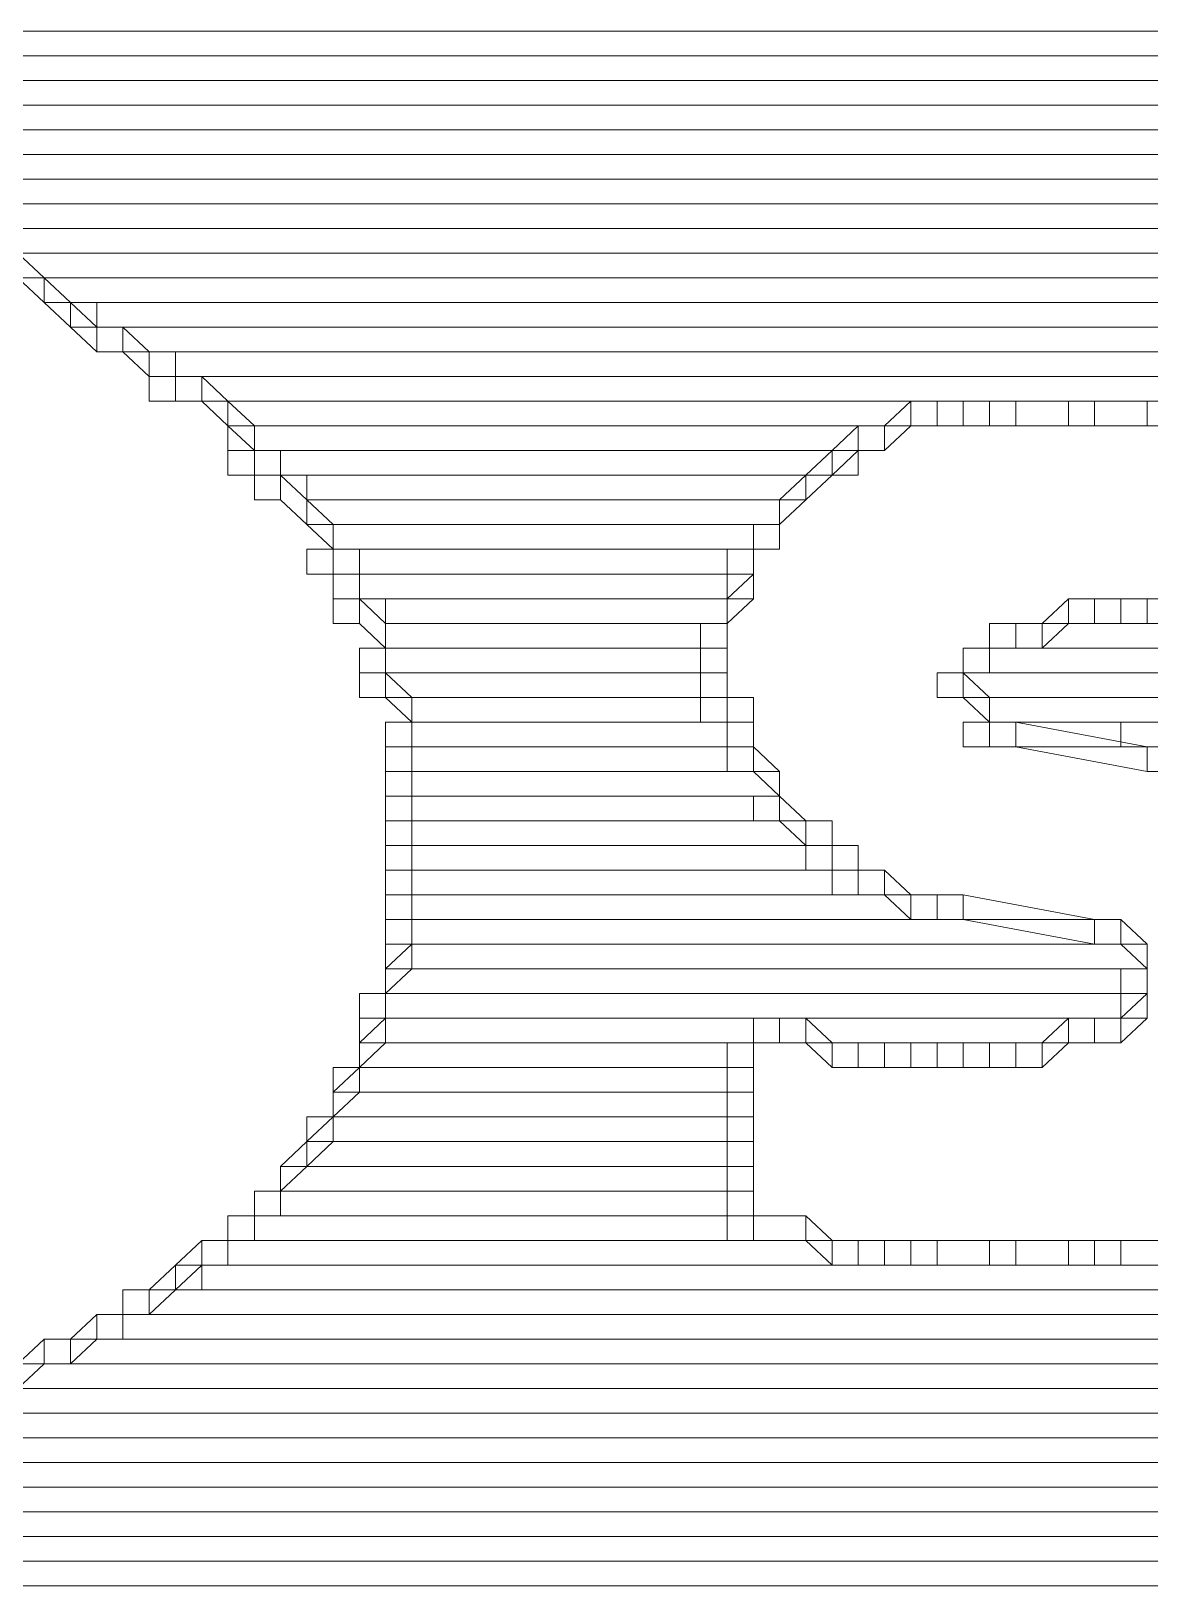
# Model space of a CAD drawing. Header units: millimetres. Extents: x 0 to 841, y 0 to 594.
# Drawn here: x 669.07 to 677.95, y 97.92 to 110.26 of the extents above; entities that cross this region are included whole.
import ezdxf

# ---------------------------------------------------------------- set-up
doc = ezdxf.new("R2010")
doc.units = ezdxf.units.MM
doc.header["$LTSCALE"] = 1.2
doc.layers.add('1', color=7, linetype='Continuous', lineweight=13)

msp = doc.modelspace()

# ---------------------------------------------------------------- linework, layer by layer
at = {"layer": '1'}
for p, q in [((659.38, 110.258), (718.832, 110.258)), ((659.38, 110.258), (718.832, 110.258)), ((659.38, 110.063), (718.832, 110.063)), ((659.38, 110.063), (718.832, 110.063)), ((659.38, 109.867), (718.832, 109.867)), ((659.38, 109.867), (718.832, 109.867)), ((667.716, 109.671), (718.832, 109.671)), ((667.716, 109.671), (718.832, 109.671)), ((667.924, 109.475), (718.832, 109.475)), ((667.924, 109.475), (718.832, 109.475)), ((668.131, 109.28), (718.832, 109.28)), ((668.131, 109.28), (718.832, 109.28)), ((668.341, 109.083), (718.832, 109.083)), ((668.341, 109.083), (718.832, 109.083)), ((668.549, 108.887), (718.832, 108.887)), ((668.549, 108.887), (718.832, 108.887)), ((668.757, 108.692), (718.832, 108.692)), ((668.757, 108.692), (718.832, 108.692)), ((668.966, 108.496), (718.832, 108.496)), ((668.966, 108.496), (718.832, 108.496)), ((669.174, 108.3), (718.832, 108.3)), ((669.174, 108.3), (718.832, 108.3)), ((669.382, 108.105), (718.832, 108.105)), ((669.382, 108.105), (718.832, 108.105)), ((669.591, 108.105), (718.832, 108.105)), ((669.591, 108.105), (718.832, 108.105)), ((669.799, 107.909), (718.832, 107.909)), ((669.799, 107.909), (718.832, 107.909)), ((670.007, 107.713), (718.832, 107.713)), ((670.007, 107.713), (718.832, 107.713)), ((670.424, 107.517), (718.832, 107.517)), ((670.424, 107.517), (718.832, 107.517)), ((670.217, 100.467), (718.832, 100.467)), ((670.217, 100.467), (718.832, 100.467)), ((670.424, 100.467), (718.832, 100.467)), ((670.424, 100.467), (718.832, 100.467)), ((669.799, 100.271), (718.832, 100.271)), ((669.799, 100.271), (718.832, 100.271)), ((669.591, 100.075), (718.832, 100.075)), ((669.591, 100.075), (718.832, 100.075)), ((669.174, 99.88), (718.832, 99.88)), ((669.174, 99.88), (718.832, 99.88)), ((668.757, 99.683), (718.832, 99.683)), ((668.757, 99.683), (718.832, 99.683)), ((659.38, 99.487), (718.832, 99.487)), ((659.38, 99.487), (718.832, 99.487)), ((667.924, 99.487), (718.832, 99.487)), ((667.924, 99.487), (718.832, 99.487)), ((659.38, 99.292), (718.832, 99.292)), ((659.38, 99.292), (718.832, 99.292)), ((659.38, 99.096), (718.832, 99.096)), ((659.38, 99.096), (718.832, 99.096)), ((659.38, 98.9), (718.832, 98.9)), ((659.38, 98.9), (718.832, 98.9)), ((659.38, 98.704), (718.832, 98.704)), ((659.38, 98.704), (718.832, 98.704)), ((659.38, 98.509), (718.832, 98.509)), ((659.38, 98.509), (718.832, 98.509)), ((659.38, 98.313), (718.832, 98.313)), ((659.38, 98.313), (718.832, 98.313))]:
    msp.add_line(p, q, dxfattribs=at)
for points in [[(718.832, 110.063), (659.38, 110.063), (659.38, 110.258), (718.832, 110.258)], [(718.832, 110.063), (659.38, 110.063), (659.38, 110.258)], [(718.832, 110.063), (659.38, 110.063), (659.38, 110.258), (718.832, 110.258)], [(718.832, 110.063), (659.38, 110.063), (659.38, 110.258)], [(718.832, 109.867), (659.38, 109.867), (659.38, 110.063)], [(718.832, 109.867), (659.38, 109.867), (659.38, 110.063)], [(718.832, 109.671), (659.38, 109.671), (659.38, 109.867)], [(718.832, 109.671), (659.38, 109.671), (659.38, 109.867)], [(718.832, 109.475), (667.716, 109.475), (667.716, 109.671)], [(718.832, 109.475), (667.716, 109.475), (667.716, 109.671)], [(718.832, 109.28), (667.924, 109.28), (667.924, 109.475)], [(718.832, 109.28), (667.924, 109.28), (667.924, 109.475)], [(718.832, 109.083), (668.131, 109.083), (668.131, 109.28), (718.832, 109.28)], [(718.832, 109.083), (668.131, 109.083), (668.131, 109.28)], [(718.832, 109.083), (668.131, 109.083), (668.131, 109.28), (718.832, 109.28)], [(718.832, 109.083), (668.131, 109.083), (668.131, 109.28)], [(718.832, 108.887), (668.341, 108.887), (668.341, 109.083)], [(718.832, 108.887), (668.341, 108.887), (668.341, 109.083)], [(718.832, 108.692), (668.549, 108.692), (668.549, 108.887)], [(718.832, 108.692), (668.549, 108.692), (668.549, 108.887)], [(718.832, 108.496), (668.757, 108.496), (668.757, 108.692)], [(718.832, 108.496), (668.757, 108.496), (668.757, 108.692)], [(718.832, 108.3), (668.966, 108.3), (668.966, 108.496)], [(718.832, 108.3), (668.966, 108.3), (668.966, 108.496)], [(718.832, 108.105), (669.174, 108.105), (669.174, 108.3)], [(718.832, 108.105), (669.174, 108.105), (669.174, 108.3)], [(718.832, 107.909), (669.382, 107.909), (669.382, 108.105)], [(718.832, 107.909), (669.382, 107.909), (669.382, 108.105)], [(718.832, 107.909), (669.591, 107.909), (669.591, 108.105)], [(718.832, 107.909), (669.591, 107.909), (669.591, 108.105)], [(718.832, 107.713), (669.799, 107.713), (669.799, 107.909)], [(718.832, 107.713), (669.799, 107.713), (669.799, 107.909)], [(718.832, 107.517), (670.007, 107.517), (670.007, 107.713)], [(718.832, 107.517), (670.007, 107.517), (670.007, 107.713)], [(718.832, 107.321), (670.424, 107.321), (670.424, 107.517)], [(718.832, 107.321), (670.424, 107.321), (670.424, 107.517)], [(718.832, 100.271), (670.217, 100.271), (670.217, 100.467)], [(718.832, 100.271), (670.217, 100.271), (670.217, 100.467)], [(718.832, 100.271), (670.424, 100.271), (670.424, 100.467)], [(718.832, 100.271), (670.424, 100.271), (670.424, 100.467)], [(718.832, 100.075), (669.799, 100.075), (669.799, 100.271)], [(718.832, 100.075), (669.799, 100.075), (669.799, 100.271)], [(718.832, 99.88), (669.591, 99.88), (669.591, 100.075)], [(718.832, 99.88), (669.591, 99.88), (669.591, 100.075)], [(718.832, 99.683), (669.174, 99.683), (669.174, 99.88)], [(718.832, 99.683), (669.174, 99.683), (669.174, 99.88)], [(718.832, 99.487), (668.757, 99.487), (668.757, 99.683)], [(718.832, 99.487), (668.757, 99.487), (668.757, 99.683)], [(718.832, 99.292), (659.38, 99.292), (659.38, 99.487)], [(718.832, 99.292), (659.38, 99.292), (659.38, 99.487)], [(718.832, 99.292), (667.924, 99.292), (667.924, 99.487)], [(718.832, 99.292), (667.924, 99.292), (667.924, 99.487)], [(718.832, 99.096), (659.38, 99.096), (659.38, 99.292)], [(718.832, 99.096), (659.38, 99.096), (659.38, 99.292)], [(718.832, 98.9), (659.38, 98.9), (659.38, 99.096)], [(718.832, 98.9), (659.38, 98.9), (659.38, 99.096)], [(718.832, 98.704), (659.38, 98.704), (659.38, 98.9)], [(718.832, 98.704), (659.38, 98.704), (659.38, 98.9)], [(718.832, 98.509), (659.38, 98.509), (659.38, 98.704)], [(718.832, 98.509), (659.38, 98.509), (659.38, 98.704)], [(718.832, 98.313), (659.38, 98.313), (659.38, 98.509)], [(718.832, 98.313), (659.38, 98.313), (659.38, 98.509)], [(718.832, 98.117), (659.38, 98.117), (659.38, 98.313), (718.832, 98.313)], [(718.832, 98.117), (659.38, 98.117), (659.38, 98.313)], [(718.832, 98.117), (659.38, 98.117), (659.38, 98.313), (718.832, 98.313)], [(718.832, 98.117), (659.38, 98.117), (659.38, 98.313)], [(718.832, 98.117), (659.38, 98.117), (659.38, 97.921), (718.832, 97.921)], [(718.832, 98.117), (659.38, 98.117), (659.38, 97.921), (718.832, 97.921)]]:
    msp.add_lwpolyline(points, dxfattribs=at)
for points in [[(669.174, 108.3), (668.966, 108.496), (668.966, 108.3), (669.174, 108.105)], [(669.174, 108.3), (668.966, 108.496), (668.966, 108.3), (669.174, 108.105)], [(669.382, 108.105), (669.174, 108.3), (669.174, 108.105), (669.382, 107.909)], [(669.382, 108.105), (669.174, 108.3), (669.174, 108.105), (669.382, 107.909)], [(669.591, 107.909), (669.382, 108.105), (669.382, 107.909), (669.591, 107.713)], [(669.382, 108.105), (669.382, 108.105), (669.382, 107.909), (669.382, 107.909)], [(669.591, 107.909), (669.382, 108.105), (669.382, 107.909), (669.591, 107.713)], [(669.382, 108.105), (669.382, 108.105), (669.382, 107.909), (669.382, 107.909)], [(669.799, 107.909), (669.591, 107.909), (669.591, 107.713), (669.799, 107.713)], [(669.799, 107.909), (669.591, 107.909), (669.591, 107.713), (669.799, 107.713)], [(670.007, 107.713), (669.799, 107.909), (669.799, 107.713), (670.007, 107.517)], [(670.007, 107.713), (669.799, 107.909), (669.799, 107.713), (670.007, 107.517)], [(670.217, 107.713), (670.007, 107.713), (670.007, 107.517), (670.217, 107.517)], [(670.007, 107.713), (670.007, 107.713), (670.007, 107.517), (670.007, 107.517)], [(670.007, 107.713), (670.007, 107.713), (670.007, 107.517), (670.007, 107.517)], [(670.217, 107.713), (670.007, 107.713), (670.007, 107.517), (670.217, 107.517)], [(670.007, 107.713), (670.007, 107.713), (670.007, 107.517), (670.007, 107.517)], [(670.007, 107.713), (670.007, 107.713), (670.007, 107.517), (670.007, 107.517)], [(670.007, 107.321), (670.007, 107.517), (670.217, 107.517), (670.217, 107.321)], [(670.007, 107.321), (670.007, 107.517), (670.217, 107.517), (670.217, 107.321)], [(670.424, 107.517), (670.217, 107.517), (670.217, 107.321), (670.424, 107.321)], [(670.424, 107.517), (670.217, 107.517), (670.217, 107.321), (670.424, 107.321)], [(670.632, 107.321), (670.424, 107.517), (670.424, 107.321), (670.632, 107.125)], [(670.632, 107.321), (670.424, 107.517), (670.424, 107.321), (670.632, 107.125)], [(670.842, 107.125), (670.632, 107.321), (670.632, 107.125), (670.842, 106.929)], [(670.632, 107.321), (670.632, 107.321), (670.632, 107.125), (670.632, 107.125)], [(670.632, 107.321), (676.259, 107.321), (676.259, 107.125), (670.632, 107.125)], [(670.842, 107.125), (670.632, 107.321), (670.632, 107.125), (670.842, 106.929)], [(670.632, 107.321), (670.632, 107.321), (670.632, 107.125), (670.632, 107.125)], [(670.632, 107.321), (676.259, 107.321), (676.259, 107.125), (670.632, 107.125)], [(676.051, 107.321), (675.842, 107.125), (675.842, 106.929), (676.051, 107.125)], [(676.051, 107.321), (675.842, 107.125), (675.842, 106.929), (676.051, 107.125)], [(676.259, 107.321), (676.051, 107.321), (676.051, 107.125), (676.259, 107.125)], [(676.051, 107.321), (676.051, 107.321), (676.051, 107.125), (676.051, 107.125)], [(676.259, 107.321), (676.051, 107.321), (676.051, 107.125), (676.259, 107.125)], [(676.051, 107.321), (676.051, 107.321), (676.051, 107.125), (676.051, 107.125)], [(676.467, 107.321), (676.259, 107.321), (676.259, 107.125), (676.467, 107.125)], [(676.259, 107.321), (676.259, 107.321), (676.259, 107.125), (676.259, 107.125)], [(676.467, 107.321), (676.259, 107.321), (676.259, 107.125), (676.467, 107.125)], [(676.259, 107.321), (676.259, 107.321), (676.259, 107.125), (676.259, 107.125)], [(676.676, 107.321), (676.467, 107.321), (676.467, 107.125), (676.676, 107.125)], [(676.676, 107.321), (676.467, 107.321), (676.467, 107.125), (676.676, 107.125)], [(676.884, 107.321), (676.676, 107.321), (676.676, 107.125), (676.884, 107.125)], [(676.884, 107.321), (676.676, 107.321), (676.676, 107.125), (676.884, 107.125)], [(677.302, 107.321), (676.884, 107.321), (676.884, 107.125), (677.302, 107.125)], [(677.302, 107.321), (676.884, 107.321), (676.884, 107.125), (677.302, 107.125)], [(677.509, 107.321), (677.302, 107.321), (677.302, 107.125), (677.509, 107.125)], [(677.509, 107.321), (677.302, 107.321), (677.302, 107.125), (677.509, 107.125)], [(677.927, 107.321), (677.509, 107.321), (677.509, 107.125), (677.927, 107.125)], [(677.927, 107.321), (677.509, 107.321), (677.509, 107.125), (677.927, 107.125)], [(678.135, 107.321), (677.927, 107.321), (677.927, 107.125), (678.135, 107.125)], [(678.135, 107.321), (677.927, 107.321), (677.927, 107.125), (678.135, 107.125)], [(670.632, 107.125), (675.842, 107.125), (675.842, 106.929), (670.632, 106.929)], [(670.632, 107.125), (675.842, 107.125), (675.842, 106.929), (670.632, 106.929)], [(675.634, 107.125), (675.426, 106.929), (675.426, 106.734), (675.634, 106.929)], [(675.634, 107.125), (675.426, 106.929), (675.426, 106.734), (675.634, 106.929)], [(675.842, 107.125), (675.634, 107.125), (675.634, 106.929), (675.842, 106.929)], [(675.634, 107.125), (675.634, 107.125), (675.634, 106.929), (675.634, 106.929)], [(675.842, 107.125), (675.634, 107.125), (675.634, 106.929), (675.842, 106.929)], [(675.634, 107.125), (675.634, 107.125), (675.634, 106.929), (675.634, 106.929)], [(675.842, 107.125), (675.842, 107.125), (675.842, 106.929), (675.842, 106.929)], [(675.842, 107.125), (675.842, 107.125), (675.842, 106.929), (675.842, 106.929)], [(670.632, 106.734), (670.632, 106.929), (670.842, 106.929), (670.842, 106.734)], [(670.632, 106.734), (670.632, 106.929), (670.842, 106.929), (670.842, 106.734)], [(671.05, 106.929), (670.842, 106.929), (670.842, 106.734), (671.05, 106.734)], [(670.842, 106.929), (675.634, 106.929), (675.634, 106.734), (670.842, 106.734)], [(671.05, 106.929), (670.842, 106.929), (670.842, 106.734), (671.05, 106.734)], [(670.842, 106.929), (675.634, 106.929), (675.634, 106.734), (670.842, 106.734)], [(671.05, 106.929), (675.426, 106.929), (675.426, 106.734), (671.05, 106.734)], [(671.05, 106.929), (675.426, 106.929), (675.426, 106.734), (671.05, 106.734)], [(675.426, 106.929), (675.218, 106.734), (675.218, 106.538), (675.426, 106.734)], [(675.426, 106.929), (675.218, 106.734), (675.218, 106.538), (675.426, 106.734)], [(675.426, 106.929), (675.426, 106.929), (675.426, 106.734), (675.426, 106.734)], [(675.426, 106.929), (675.426, 106.929), (675.426, 106.734), (675.426, 106.734)], [(675.426, 106.929), (675.426, 106.929), (675.426, 106.734), (675.426, 106.734)], [(675.426, 106.929), (675.426, 106.929), (675.426, 106.734), (675.426, 106.734)], [(670.842, 106.538), (670.842, 106.734), (671.05, 106.734), (671.05, 106.538)], [(670.842, 106.538), (670.842, 106.734), (671.05, 106.734), (671.05, 106.538)], [(671.257, 106.538), (671.05, 106.734), (671.05, 106.538), (671.257, 106.342)], [(671.257, 106.538), (671.05, 106.734), (671.05, 106.538), (671.257, 106.342)], [(671.257, 106.734), (675.218, 106.734), (675.218, 106.538), (671.257, 106.538)], [(671.257, 106.734), (675.218, 106.734), (675.218, 106.538), (671.257, 106.538)], [(675.218, 106.734), (675.009, 106.538), (675.009, 106.342), (675.218, 106.538)], [(675.218, 106.734), (675.009, 106.538), (675.009, 106.342), (675.218, 106.538)], [(675.218, 106.734), (675.218, 106.734), (675.218, 106.538), (675.218, 106.538)], [(675.218, 106.734), (675.218, 106.734), (675.218, 106.538), (675.218, 106.538)], [(675.218, 106.734), (675.218, 106.734), (675.218, 106.538), (675.218, 106.538)], [(675.218, 106.734), (675.218, 106.734), (675.218, 106.538), (675.218, 106.538)], [(671.467, 106.342), (671.257, 106.538), (671.257, 106.342), (671.467, 106.146)], [(671.257, 106.538), (671.257, 106.538), (671.257, 106.342), (671.257, 106.342)], [(671.257, 106.538), (675.009, 106.538), (675.009, 106.342), (671.257, 106.342)], [(671.467, 106.342), (671.257, 106.538), (671.257, 106.342), (671.467, 106.146)], [(671.257, 106.538), (671.257, 106.538), (671.257, 106.342), (671.257, 106.342)], [(671.257, 106.538), (675.009, 106.538), (675.009, 106.342), (671.257, 106.342)], [(675.009, 106.538), (675.009, 106.538), (675.009, 106.342), (675.009, 106.342)], [(675.009, 106.538), (675.009, 106.538), (675.009, 106.342), (675.009, 106.342)], [(671.467, 106.342), (675.009, 106.342), (675.009, 106.146), (671.467, 106.146)], [(671.467, 106.342), (675.009, 106.342), (675.009, 106.146), (671.467, 106.146)], [(674.801, 106.342), (674.801, 106.146), (675.009, 106.146), (675.009, 106.342)], [(675.009, 106.342), (674.801, 106.342), (674.801, 106.146), (675.009, 106.146)], [(674.801, 106.342), (674.801, 106.146), (675.009, 106.146), (675.009, 106.342)], [(675.009, 106.342), (674.801, 106.342), (674.801, 106.146), (675.009, 106.146)], [(671.257, 105.95), (671.257, 106.146), (671.467, 106.146), (671.467, 105.95)], [(671.257, 105.95), (671.257, 106.146), (671.467, 106.146), (671.467, 105.95)], [(671.675, 106.146), (671.467, 106.146), (671.467, 105.95), (671.675, 105.95)], [(671.467, 106.146), (674.801, 106.146), (674.801, 105.95), (671.467, 105.95)], [(671.675, 106.146), (671.467, 106.146), (671.467, 105.95), (671.675, 105.95)], [(671.467, 106.146), (674.801, 106.146), (674.801, 105.95), (671.467, 105.95)], [(674.593, 106.146), (674.593, 105.95), (674.801, 105.95), (674.801, 106.146)], [(674.593, 106.146), (674.593, 105.95), (674.801, 105.95), (674.801, 106.146)], [(674.801, 106.146), (674.801, 106.146), (674.801, 105.95), (674.801, 105.95)], [(674.801, 106.146), (674.801, 106.146), (674.801, 105.95), (674.801, 105.95)], [(671.467, 105.754), (671.467, 105.95), (671.675, 105.95), (671.675, 105.754)], [(671.467, 105.754), (671.467, 105.95), (671.675, 105.95), (671.675, 105.754)], [(671.675, 105.95), (674.801, 105.95), (674.801, 105.754), (671.675, 105.754)], [(671.675, 105.95), (674.801, 105.95), (674.801, 105.754), (671.675, 105.754)], [(671.675, 105.95), (674.801, 105.95), (674.801, 105.754), (671.675, 105.754)], [(671.675, 105.95), (674.801, 105.95), (674.801, 105.754), (671.675, 105.754)], [(674.593, 105.95), (674.593, 105.754), (674.801, 105.754), (674.801, 105.95)], [(674.801, 105.95), (674.593, 105.754), (674.593, 105.558), (674.801, 105.754)], [(674.593, 105.95), (674.593, 105.754), (674.801, 105.754), (674.801, 105.95)], [(674.801, 105.95), (674.593, 105.754), (674.593, 105.558), (674.801, 105.754)], [(674.801, 105.95), (674.801, 105.95), (674.801, 105.754), (674.801, 105.754)], [(674.801, 105.95), (674.801, 105.95), (674.801, 105.754), (674.801, 105.754)], [(674.801, 105.95), (674.801, 105.95), (674.801, 105.754), (674.801, 105.754)], [(674.801, 105.95), (674.801, 105.95), (674.801, 105.754), (674.801, 105.754)], [(671.467, 105.558), (671.467, 105.754), (671.675, 105.754), (671.675, 105.558)], [(671.467, 105.558), (671.467, 105.754), (671.675, 105.754), (671.675, 105.558)], [(671.883, 105.558), (671.675, 105.754), (671.675, 105.558), (671.883, 105.363)], [(671.883, 105.558), (671.675, 105.754), (671.675, 105.558), (671.883, 105.363)], [(671.883, 105.754), (674.593, 105.754), (674.593, 105.558), (671.883, 105.558)], [(671.883, 105.754), (674.593, 105.754), (674.593, 105.558), (671.883, 105.558)], [(674.593, 105.754), (674.593, 105.754), (674.593, 105.558), (674.593, 105.558)], [(674.593, 105.754), (674.593, 105.754), (674.593, 105.558), (674.593, 105.558)], [(677.092, 105.558), (677.302, 105.754), (677.302, 105.558), (677.092, 105.363)], [(677.092, 105.558), (677.302, 105.754), (677.302, 105.558), (677.092, 105.363)], [(677.302, 105.754), (677.509, 105.754), (677.509, 105.558), (677.302, 105.558)], [(677.302, 105.754), (679.177, 105.754), (679.177, 105.558), (677.302, 105.558)], [(677.302, 105.754), (677.509, 105.754), (677.509, 105.558), (677.302, 105.558)], [(677.302, 105.754), (679.177, 105.754), (679.177, 105.558), (677.302, 105.558)], [(677.509, 105.754), (677.509, 105.754), (677.509, 105.558), (677.509, 105.558)], [(677.509, 105.754), (677.717, 105.754), (677.717, 105.558), (677.509, 105.558)], [(677.509, 105.754), (677.509, 105.754), (677.509, 105.558), (677.509, 105.558)], [(677.509, 105.754), (677.717, 105.754), (677.717, 105.558), (677.509, 105.558)], [(677.717, 105.754), (677.927, 105.754), (677.927, 105.558), (677.717, 105.558)], [(677.717, 105.754), (677.927, 105.754), (677.927, 105.558), (677.717, 105.558)], [(677.927, 105.754), (678.135, 105.754), (678.135, 105.558), (677.927, 105.558)], [(677.927, 105.754), (678.135, 105.754), (678.135, 105.558), (677.927, 105.558)], [(671.883, 105.558), (671.883, 105.558), (671.883, 105.363), (671.883, 105.363)], [(671.883, 105.558), (674.593, 105.558), (674.593, 105.363), (671.883, 105.363)], [(671.883, 105.558), (671.883, 105.558), (671.883, 105.363), (671.883, 105.363)], [(671.883, 105.558), (674.593, 105.558), (674.593, 105.363), (671.883, 105.363)], [(674.383, 105.558), (674.383, 105.363), (674.593, 105.363), (674.593, 105.558)], [(674.383, 105.558), (674.383, 105.363), (674.593, 105.363), (674.593, 105.558)], [(676.676, 105.558), (676.676, 105.558), (676.676, 105.363), (676.676, 105.363)], [(676.676, 105.558), (676.676, 105.558), (676.676, 105.363), (676.676, 105.363)], [(676.676, 105.558), (676.676, 105.558), (676.676, 105.363), (676.676, 105.363)], [(676.676, 105.558), (676.884, 105.558), (676.884, 105.363), (676.676, 105.363)], [(676.676, 105.558), (681.886, 105.558), (681.886, 105.363), (676.676, 105.363)], [(676.676, 105.558), (676.676, 105.558), (676.676, 105.363), (676.676, 105.363)], [(676.676, 105.558), (676.676, 105.558), (676.676, 105.363), (676.676, 105.363)], [(676.676, 105.558), (676.676, 105.558), (676.676, 105.363), (676.676, 105.363)], [(676.676, 105.558), (676.884, 105.558), (676.884, 105.363), (676.676, 105.363)], [(676.676, 105.558), (681.886, 105.558), (681.886, 105.363), (676.676, 105.363)], [(676.884, 105.558), (676.884, 105.558), (676.884, 105.363), (676.884, 105.363)], [(676.884, 105.558), (676.884, 105.558), (676.884, 105.363), (676.884, 105.363)], [(676.884, 105.558), (677.092, 105.558), (677.092, 105.363), (676.884, 105.363)], [(676.884, 105.558), (676.884, 105.558), (676.884, 105.363), (676.884, 105.363)], [(676.884, 105.558), (676.884, 105.558), (676.884, 105.363), (676.884, 105.363)], [(676.884, 105.558), (677.092, 105.558), (677.092, 105.363), (676.884, 105.363)], [(671.675, 105.167), (671.675, 105.363), (671.883, 105.363), (671.883, 105.167)], [(671.675, 105.167), (671.675, 105.363), (671.883, 105.363), (671.883, 105.167)], [(671.883, 105.363), (674.593, 105.363), (674.593, 105.167), (671.883, 105.167)], [(671.883, 105.363), (674.593, 105.363), (674.593, 105.167), (671.883, 105.167)], [(674.383, 105.363), (674.383, 105.167), (674.593, 105.167), (674.593, 105.363)], [(674.383, 105.363), (674.383, 105.167), (674.593, 105.167), (674.593, 105.363)], [(674.593, 105.363), (674.593, 105.363), (674.593, 105.167), (674.593, 105.167)], [(674.593, 105.363), (674.593, 105.363), (674.593, 105.167), (674.593, 105.167)], [(676.467, 105.363), (676.467, 105.363), (676.467, 105.167), (676.467, 105.167)], [(676.467, 105.363), (676.676, 105.363), (676.676, 105.167), (676.467, 105.167)], [(676.467, 105.167), (676.467, 105.363), (676.676, 105.363), (676.676, 105.167)], [(676.467, 105.363), (676.467, 105.363), (676.467, 105.167), (676.467, 105.167)], [(676.467, 105.363), (676.676, 105.363), (676.676, 105.167), (676.467, 105.167)], [(676.467, 105.167), (676.467, 105.363), (676.676, 105.363), (676.676, 105.167)], [(676.676, 105.363), (676.676, 105.363), (676.676, 105.167), (676.676, 105.167)], [(676.676, 105.363), (676.676, 105.363), (676.676, 105.167), (676.676, 105.167)], [(676.676, 105.363), (681.886, 105.363), (681.886, 105.167), (676.676, 105.167)], [(676.676, 105.363), (676.676, 105.363), (676.676, 105.167), (676.676, 105.167)], [(676.676, 105.363), (676.676, 105.363), (676.676, 105.167), (676.676, 105.167)], [(676.676, 105.363), (681.886, 105.363), (681.886, 105.167), (676.676, 105.167)], [(671.675, 104.971), (671.675, 105.167), (671.883, 105.167), (671.883, 104.971)], [(671.675, 104.971), (671.675, 105.167), (671.883, 105.167), (671.883, 104.971)], [(672.092, 104.971), (671.883, 105.167), (671.883, 104.971), (672.092, 104.775)], [(671.883, 105.167), (674.593, 105.167), (674.593, 104.971), (671.883, 104.971)], [(672.092, 104.971), (671.883, 105.167), (671.883, 104.971), (672.092, 104.775)], [(671.883, 105.167), (674.593, 105.167), (674.593, 104.971), (671.883, 104.971)], [(674.383, 105.167), (674.383, 104.971), (674.593, 104.971), (674.593, 105.167)], [(674.383, 105.167), (674.383, 104.971), (674.593, 104.971), (674.593, 105.167)], [(674.593, 105.167), (674.593, 105.167), (674.593, 104.971), (674.593, 104.971)], [(674.593, 105.167), (674.593, 105.167), (674.593, 104.971), (674.593, 104.971)], [(676.259, 104.971), (676.259, 105.167), (676.467, 105.167), (676.467, 104.971)], [(676.259, 104.971), (676.259, 105.167), (676.467, 105.167), (676.467, 104.971)], [(676.676, 104.971), (676.467, 105.167), (676.467, 104.971), (676.676, 104.775)], [(676.467, 105.167), (676.467, 105.167), (676.467, 104.971), (676.467, 104.971)], [(676.467, 105.167), (676.467, 105.167), (676.467, 104.971), (676.467, 104.971)], [(676.467, 105.167), (676.467, 105.167), (676.467, 104.971), (676.467, 104.971)], [(676.467, 105.167), (681.886, 105.167), (681.886, 104.971), (676.467, 104.971)], [(676.676, 104.971), (676.467, 105.167), (676.467, 104.971), (676.676, 104.775)], [(676.467, 105.167), (676.467, 105.167), (676.467, 104.971), (676.467, 104.971)], [(676.467, 105.167), (676.467, 105.167), (676.467, 104.971), (676.467, 104.971)], [(676.467, 105.167), (676.467, 105.167), (676.467, 104.971), (676.467, 104.971)], [(676.467, 105.167), (681.886, 105.167), (681.886, 104.971), (676.467, 104.971)], [(672.092, 104.971), (674.593, 104.971), (674.593, 104.775), (672.092, 104.775)], [(672.092, 104.971), (674.593, 104.971), (674.593, 104.775), (672.092, 104.775)], [(674.383, 104.971), (674.383, 104.775), (674.593, 104.775), (674.593, 104.971)], [(674.383, 104.971), (674.383, 104.775), (674.593, 104.775), (674.593, 104.971)], [(674.593, 104.971), (674.801, 104.971), (674.801, 104.775), (674.593, 104.775)], [(674.593, 104.971), (674.801, 104.971), (674.801, 104.775), (674.593, 104.775)], [(676.676, 104.971), (676.676, 104.971), (676.676, 104.775), (676.676, 104.775)], [(676.676, 104.971), (676.676, 104.971), (676.676, 104.775), (676.676, 104.775)], [(676.676, 104.971), (676.676, 104.971), (676.676, 104.775), (676.676, 104.775)], [(676.676, 104.971), (676.676, 104.971), (676.676, 104.775), (676.676, 104.775)], [(676.676, 104.971), (676.676, 104.971), (676.676, 104.775), (676.676, 104.775)], [(676.676, 104.971), (681.886, 104.971), (681.886, 104.775), (676.676, 104.775)], [(676.676, 104.971), (676.676, 104.971), (676.676, 104.775), (676.676, 104.775)], [(676.676, 104.971), (676.676, 104.971), (676.676, 104.775), (676.676, 104.775)], [(676.676, 104.971), (676.676, 104.971), (676.676, 104.775), (676.676, 104.775)], [(676.676, 104.971), (676.676, 104.971), (676.676, 104.775), (676.676, 104.775)], [(676.676, 104.971), (676.676, 104.971), (676.676, 104.775), (676.676, 104.775)], [(676.676, 104.971), (681.886, 104.971), (681.886, 104.775), (676.676, 104.775)], [(671.883, 104.58), (671.883, 104.775), (672.092, 104.775), (672.092, 104.58)], [(671.883, 104.58), (671.883, 104.775), (672.092, 104.775), (672.092, 104.58)], [(672.092, 104.775), (674.801, 104.775), (674.801, 104.58), (672.092, 104.58)], [(672.092, 104.775), (674.801, 104.775), (674.801, 104.58), (672.092, 104.58)], [(672.092, 104.775), (674.801, 104.775), (674.801, 104.58), (672.092, 104.58)], [(672.092, 104.775), (674.801, 104.775), (674.801, 104.58), (672.092, 104.58)], [(674.593, 104.775), (674.593, 104.58), (674.801, 104.58), (674.801, 104.775)], [(674.593, 104.775), (674.593, 104.58), (674.801, 104.58), (674.801, 104.775)], [(674.801, 104.775), (674.801, 104.775), (674.801, 104.58), (674.801, 104.58)], [(674.801, 104.775), (674.801, 104.775), (674.801, 104.58), (674.801, 104.58)], [(676.467, 104.58), (676.467, 104.775), (676.676, 104.775), (676.676, 104.58)], [(676.467, 104.58), (676.467, 104.775), (676.676, 104.775), (676.676, 104.58)], [(676.884, 104.775), (676.676, 104.775), (676.676, 104.58), (676.884, 104.58)], [(676.676, 104.775), (681.886, 104.775), (681.886, 104.58), (676.676, 104.58)], [(676.884, 104.775), (676.676, 104.775), (676.676, 104.58), (676.884, 104.58)], [(676.676, 104.775), (681.886, 104.775), (681.886, 104.58), (676.676, 104.58)], [(677.927, 104.58), (676.884, 104.775), (676.884, 104.58), (677.927, 104.383)], [(676.884, 104.775), (676.884, 104.775), (676.884, 104.58), (676.884, 104.58)], [(676.884, 104.775), (676.884, 104.775), (676.884, 104.58), (676.884, 104.58)], [(677.927, 104.58), (676.884, 104.775), (676.884, 104.58), (677.927, 104.383)], [(676.884, 104.775), (676.884, 104.775), (676.884, 104.58), (676.884, 104.58)], [(676.884, 104.775), (676.884, 104.775), (676.884, 104.58), (676.884, 104.58)], [(677.717, 104.775), (681.886, 104.775), (681.886, 104.58), (677.717, 104.58)], [(677.717, 104.775), (681.886, 104.775), (681.886, 104.58), (677.717, 104.58)], [(671.883, 104.383), (671.883, 104.58), (672.092, 104.58), (672.092, 104.383)], [(671.883, 104.383), (671.883, 104.58), (672.092, 104.58), (672.092, 104.383)], [(672.092, 104.58), (672.092, 104.58), (672.092, 104.383), (672.092, 104.383)], [(672.092, 104.58), (674.801, 104.58), (674.801, 104.383), (672.092, 104.383)], [(672.092, 104.58), (672.092, 104.58), (672.092, 104.383), (672.092, 104.383)], [(672.092, 104.58), (674.801, 104.58), (674.801, 104.383), (672.092, 104.383)], [(674.593, 104.58), (674.593, 104.383), (674.801, 104.383), (674.801, 104.58)], [(674.593, 104.58), (674.593, 104.383), (674.801, 104.383), (674.801, 104.58)], [(674.801, 104.58), (674.801, 104.58), (674.801, 104.383), (674.801, 104.383)], [(674.801, 104.58), (674.801, 104.58), (674.801, 104.383), (674.801, 104.383)], [(674.801, 104.58), (675.009, 104.383), (675.009, 104.187), (674.801, 104.383)], [(674.801, 104.58), (674.801, 104.58), (674.801, 104.383), (674.801, 104.383)], [(674.801, 104.58), (674.801, 104.58), (674.801, 104.383), (674.801, 104.383)], [(674.801, 104.58), (675.009, 104.383), (675.009, 104.187), (674.801, 104.383)], [(678.135, 104.58), (677.927, 104.58), (677.927, 104.383), (678.135, 104.383)], [(678.135, 104.58), (677.927, 104.58), (677.927, 104.383), (678.135, 104.383)], [(671.883, 104.187), (671.883, 104.383), (672.092, 104.383), (672.092, 104.187)], [(671.883, 104.187), (671.883, 104.383), (672.092, 104.383), (672.092, 104.187)], [(672.092, 104.383), (675.009, 104.383), (675.009, 104.187), (672.092, 104.187)], [(672.092, 104.383), (675.009, 104.383), (675.009, 104.187), (672.092, 104.187)], [(675.009, 104.383), (675.009, 104.383), (675.009, 104.187), (675.009, 104.187)], [(675.009, 104.383), (675.009, 104.383), (675.009, 104.187), (675.009, 104.187)], [(671.883, 103.992), (671.883, 104.187), (672.092, 104.187), (672.092, 103.992)], [(671.883, 103.992), (671.883, 104.187), (672.092, 104.187), (672.092, 103.992)], [(672.092, 104.187), (675.009, 104.187), (675.009, 103.992), (672.092, 103.992)], [(672.092, 104.187), (675.009, 104.187), (675.009, 103.992), (672.092, 103.992)], [(674.801, 104.187), (674.801, 103.992), (675.009, 103.992), (675.009, 104.187)], [(674.801, 104.187), (674.801, 103.992), (675.009, 103.992), (675.009, 104.187)], [(675.009, 104.187), (675.009, 104.187), (675.009, 103.992), (675.009, 103.992)], [(675.009, 104.187), (675.218, 103.992), (675.218, 103.796), (675.009, 103.992)], [(675.009, 104.187), (675.009, 104.187), (675.009, 103.992), (675.009, 103.992)], [(675.009, 104.187), (675.218, 103.992), (675.218, 103.796), (675.009, 103.992)], [(671.883, 103.796), (671.883, 103.992), (672.092, 103.992), (672.092, 103.796)], [(671.883, 103.796), (671.883, 103.992), (672.092, 103.992), (672.092, 103.796)], [(672.092, 103.992), (675.218, 103.992), (675.218, 103.796), (672.092, 103.796)], [(672.092, 103.992), (675.218, 103.992), (675.218, 103.796), (672.092, 103.796)], [(675.218, 103.992), (675.218, 103.992), (675.218, 103.796), (675.218, 103.796)], [(675.218, 103.992), (675.426, 103.992), (675.426, 103.796), (675.218, 103.796)], [(675.218, 103.992), (675.218, 103.992), (675.218, 103.796), (675.218, 103.796)], [(675.218, 103.992), (675.426, 103.992), (675.426, 103.796), (675.218, 103.796)], [(671.883, 103.6), (671.883, 103.796), (672.092, 103.796), (672.092, 103.6)], [(671.883, 103.6), (671.883, 103.796), (672.092, 103.796), (672.092, 103.6)], [(672.092, 103.796), (675.426, 103.796), (675.426, 103.6), (672.092, 103.6)], [(672.092, 103.796), (675.634, 103.796), (675.634, 103.6), (672.092, 103.6)], [(672.092, 103.796), (675.426, 103.796), (675.426, 103.6), (672.092, 103.6)], [(672.092, 103.796), (675.634, 103.796), (675.634, 103.6), (672.092, 103.6)], [(675.218, 103.796), (675.218, 103.6), (675.426, 103.6), (675.426, 103.796)], [(675.218, 103.796), (675.218, 103.6), (675.426, 103.6), (675.426, 103.796)], [(675.426, 103.796), (675.426, 103.796), (675.426, 103.6), (675.426, 103.6)], [(675.426, 103.796), (675.634, 103.796), (675.634, 103.6), (675.426, 103.6)], [(675.426, 103.796), (675.426, 103.796), (675.426, 103.6), (675.426, 103.6)], [(675.426, 103.796), (675.634, 103.796), (675.634, 103.6), (675.426, 103.6)], [(671.883, 103.404), (671.883, 103.6), (672.092, 103.6), (672.092, 103.404)], [(671.883, 103.404), (671.883, 103.6), (672.092, 103.6), (672.092, 103.404)], [(672.092, 103.6), (672.092, 103.6), (672.092, 103.404), (672.092, 103.404)], [(672.092, 103.6), (675.842, 103.6), (675.842, 103.404), (672.092, 103.404)], [(672.092, 103.6), (672.092, 103.6), (672.092, 103.404), (672.092, 103.404)], [(672.092, 103.6), (675.842, 103.6), (675.842, 103.404), (672.092, 103.404)], [(675.426, 103.6), (675.426, 103.404), (675.634, 103.404), (675.634, 103.6)], [(675.426, 103.6), (675.426, 103.404), (675.634, 103.404), (675.634, 103.6)], [(675.634, 103.6), (675.842, 103.6), (675.842, 103.404), (675.634, 103.404)], [(675.634, 103.6), (675.842, 103.6), (675.842, 103.404), (675.634, 103.404)], [(675.842, 103.6), (675.842, 103.6), (675.842, 103.404), (675.842, 103.404)], [(675.842, 103.6), (675.842, 103.6), (675.842, 103.404), (675.842, 103.404)], [(675.842, 103.6), (676.051, 103.404), (676.051, 103.209), (675.842, 103.404)], [(675.842, 103.6), (675.842, 103.6), (675.842, 103.404), (675.842, 103.404)], [(675.842, 103.6), (675.842, 103.6), (675.842, 103.404), (675.842, 103.404)], [(675.842, 103.6), (676.051, 103.404), (676.051, 103.209), (675.842, 103.404)], [(671.883, 103.209), (671.883, 103.404), (672.092, 103.404), (672.092, 103.209)], [(671.883, 103.209), (671.883, 103.404), (672.092, 103.404), (672.092, 103.209)], [(672.092, 103.404), (676.467, 103.404), (676.467, 103.209), (672.092, 103.209)], [(672.092, 103.404), (676.467, 103.404), (676.467, 103.209), (672.092, 103.209)], [(676.051, 103.404), (676.051, 103.404), (676.051, 103.209), (676.051, 103.209)], [(676.051, 103.404), (676.259, 103.404), (676.259, 103.209), (676.051, 103.209)], [(676.051, 103.404), (676.051, 103.404), (676.051, 103.209), (676.051, 103.209)], [(676.051, 103.404), (676.259, 103.404), (676.259, 103.209), (676.051, 103.209)], [(676.259, 103.404), (676.259, 103.404), (676.259, 103.209), (676.259, 103.209)], [(676.259, 103.404), (676.467, 103.404), (676.467, 103.209), (676.259, 103.209)], [(676.259, 103.404), (676.259, 103.404), (676.259, 103.209), (676.259, 103.209)], [(676.259, 103.404), (676.467, 103.404), (676.467, 103.209), (676.259, 103.209)], [(676.467, 103.404), (676.467, 103.404), (676.467, 103.209), (676.467, 103.209)], [(676.467, 103.404), (677.509, 103.209), (677.509, 103.013), (676.467, 103.209)], [(676.467, 103.404), (676.467, 103.404), (676.467, 103.209), (676.467, 103.209)], [(676.467, 103.404), (677.509, 103.209), (677.509, 103.013), (676.467, 103.209)], [(671.883, 103.013), (671.883, 103.209), (672.092, 103.209), (672.092, 103.013)], [(671.883, 103.013), (671.883, 103.209), (672.092, 103.209), (672.092, 103.013)], [(672.092, 103.209), (677.509, 103.209), (677.509, 103.013), (672.092, 103.013)], [(672.092, 103.209), (677.509, 103.209), (677.509, 103.013), (672.092, 103.013)], [(677.509, 103.209), (677.717, 103.209), (677.717, 103.013), (677.509, 103.013)], [(677.509, 103.209), (677.717, 103.209), (677.717, 103.013), (677.509, 103.013)], [(677.717, 103.209), (677.717, 103.209), (677.717, 103.013), (677.717, 103.013)], [(677.717, 103.209), (677.717, 103.209), (677.717, 103.013), (677.717, 103.013)], [(677.717, 103.209), (677.717, 103.209), (677.717, 103.013), (677.717, 103.013)], [(677.717, 103.209), (677.717, 103.209), (677.717, 103.013), (677.717, 103.013)], [(677.717, 103.209), (677.927, 103.013), (677.927, 102.817), (677.717, 103.013)], [(677.717, 103.209), (677.717, 103.209), (677.717, 103.013), (677.717, 103.013)], [(677.717, 103.209), (677.717, 103.209), (677.717, 103.013), (677.717, 103.013)], [(677.717, 103.209), (677.717, 103.209), (677.717, 103.013), (677.717, 103.013)], [(677.717, 103.209), (677.717, 103.209), (677.717, 103.013), (677.717, 103.013)], [(677.717, 103.209), (677.927, 103.013), (677.927, 102.817), (677.717, 103.013)], [(671.883, 102.817), (672.092, 103.013), (672.092, 102.817), (671.883, 102.621)], [(671.883, 102.817), (671.883, 103.013), (672.092, 103.013), (672.092, 102.817)], [(671.883, 102.817), (672.092, 103.013), (672.092, 102.817), (671.883, 102.621)], [(671.883, 102.817), (671.883, 103.013), (672.092, 103.013), (672.092, 102.817)], [(672.092, 103.013), (677.927, 103.013), (677.927, 102.817), (672.092, 102.817)], [(672.092, 103.013), (677.927, 103.013), (677.927, 102.817), (672.092, 102.817)], [(677.927, 103.013), (677.927, 103.013), (677.927, 102.817), (677.927, 102.817)], [(677.927, 103.013), (677.927, 103.013), (677.927, 102.817), (677.927, 102.817)], [(677.927, 103.013), (677.927, 103.013), (677.927, 102.817), (677.927, 102.817)], [(677.927, 103.013), (677.927, 103.013), (677.927, 102.817), (677.927, 102.817)], [(677.927, 103.013), (677.927, 103.013), (677.927, 102.817), (677.927, 102.817)], [(677.927, 103.013), (677.927, 103.013), (677.927, 102.817), (677.927, 102.817)], [(677.927, 103.013), (677.927, 103.013), (677.927, 102.817), (677.927, 102.817)], [(677.927, 103.013), (677.927, 103.013), (677.927, 102.817), (677.927, 102.817)], [(671.883, 102.817), (671.883, 102.817), (671.883, 102.621), (671.883, 102.621)], [(671.883, 102.817), (677.927, 102.817), (677.927, 102.621), (671.883, 102.621)], [(671.883, 102.817), (671.883, 102.817), (671.883, 102.621), (671.883, 102.621)], [(671.883, 102.817), (677.927, 102.817), (677.927, 102.621), (671.883, 102.621)], [(677.717, 102.817), (677.717, 102.621), (677.927, 102.621), (677.927, 102.817)], [(677.717, 102.817), (677.717, 102.621), (677.927, 102.621), (677.927, 102.817)], [(677.927, 102.817), (677.927, 102.817), (677.927, 102.621), (677.927, 102.621)], [(677.927, 102.817), (677.927, 102.817), (677.927, 102.621), (677.927, 102.621)], [(677.927, 102.817), (677.927, 102.817), (677.927, 102.621), (677.927, 102.621)], [(677.927, 102.817), (677.927, 102.817), (677.927, 102.621), (677.927, 102.621)], [(677.927, 102.817), (677.927, 102.817), (677.927, 102.621), (677.927, 102.621)], [(677.927, 102.817), (677.927, 102.817), (677.927, 102.621), (677.927, 102.621)], [(671.675, 102.425), (671.675, 102.621), (671.883, 102.621), (671.883, 102.425)], [(671.675, 102.425), (671.675, 102.621), (671.883, 102.621), (671.883, 102.425)], [(671.883, 102.621), (677.927, 102.621), (677.927, 102.425), (671.883, 102.425)], [(671.883, 102.621), (677.927, 102.621), (677.927, 102.425), (671.883, 102.425)], [(671.883, 102.621), (677.927, 102.621), (677.927, 102.425), (671.883, 102.425)], [(671.883, 102.621), (677.927, 102.621), (677.927, 102.425), (671.883, 102.425)], [(677.717, 102.621), (677.717, 102.425), (677.927, 102.425), (677.927, 102.621)], [(677.927, 102.621), (677.717, 102.425), (677.717, 102.229), (677.927, 102.425)], [(677.717, 102.621), (677.717, 102.425), (677.927, 102.425), (677.927, 102.621)], [(677.927, 102.621), (677.717, 102.425), (677.717, 102.229), (677.927, 102.425)], [(677.927, 102.621), (677.927, 102.621), (677.927, 102.425), (677.927, 102.425)], [(677.927, 102.621), (677.927, 102.621), (677.927, 102.425), (677.927, 102.425)], [(677.927, 102.621), (677.927, 102.621), (677.927, 102.425), (677.927, 102.425)], [(677.927, 102.621), (677.927, 102.621), (677.927, 102.425), (677.927, 102.425)], [(677.927, 102.621), (677.927, 102.621), (677.927, 102.425), (677.927, 102.425)], [(677.927, 102.621), (677.927, 102.621), (677.927, 102.425), (677.927, 102.425)], [(677.927, 102.621), (677.927, 102.621), (677.927, 102.425), (677.927, 102.425)], [(677.927, 102.621), (677.927, 102.621), (677.927, 102.425), (677.927, 102.425)], [(671.675, 102.229), (671.883, 102.425), (671.883, 102.229), (671.675, 102.034)], [(671.675, 102.229), (671.675, 102.425), (671.883, 102.425), (671.883, 102.229)], [(671.675, 102.229), (671.883, 102.425), (671.883, 102.229), (671.675, 102.034)], [(671.675, 102.229), (671.675, 102.425), (671.883, 102.425), (671.883, 102.229)], [(671.883, 102.425), (674.801, 102.425), (674.801, 102.229), (671.883, 102.229)], [(671.883, 102.425), (674.801, 102.425), (674.801, 102.229), (671.883, 102.229)], [(675.009, 102.425), (674.801, 102.425), (674.801, 102.229), (675.009, 102.229)], [(675.009, 102.425), (674.801, 102.425), (674.801, 102.229), (675.009, 102.229)], [(675.218, 102.425), (675.009, 102.425), (675.009, 102.229), (675.218, 102.229)], [(675.009, 102.425), (677.509, 102.425), (677.509, 102.229), (675.009, 102.229)], [(675.218, 102.425), (675.009, 102.425), (675.009, 102.229), (675.218, 102.229)], [(675.009, 102.425), (677.509, 102.425), (677.509, 102.229), (675.009, 102.229)], [(675.426, 102.229), (675.218, 102.425), (675.218, 102.229), (675.426, 102.034)], [(675.426, 102.229), (675.218, 102.425), (675.218, 102.229), (675.426, 102.034)], [(677.302, 102.425), (677.092, 102.229), (677.092, 102.034), (677.302, 102.229)], [(677.302, 102.425), (677.092, 102.229), (677.092, 102.034), (677.302, 102.229)], [(677.509, 102.425), (677.302, 102.425), (677.302, 102.229), (677.509, 102.229)], [(677.509, 102.425), (677.302, 102.425), (677.302, 102.229), (677.509, 102.229)], [(677.717, 102.425), (677.509, 102.425), (677.509, 102.229), (677.717, 102.229)], [(677.509, 102.425), (677.509, 102.425), (677.509, 102.229), (677.509, 102.229)], [(677.717, 102.425), (677.509, 102.425), (677.509, 102.229), (677.717, 102.229)], [(677.509, 102.425), (677.509, 102.425), (677.509, 102.229), (677.509, 102.229)], [(677.717, 102.425), (677.717, 102.425), (677.717, 102.229), (677.717, 102.229)], [(677.717, 102.425), (677.717, 102.425), (677.717, 102.229), (677.717, 102.229)], [(677.717, 102.425), (677.717, 102.425), (677.717, 102.229), (677.717, 102.229)], [(677.717, 102.425), (677.717, 102.425), (677.717, 102.229), (677.717, 102.229)], [(677.717, 102.425), (677.717, 102.425), (677.717, 102.229), (677.717, 102.229)], [(677.717, 102.425), (677.717, 102.425), (677.717, 102.229), (677.717, 102.229)], [(677.717, 102.425), (677.717, 102.425), (677.717, 102.229), (677.717, 102.229)], [(677.717, 102.425), (677.717, 102.425), (677.717, 102.229), (677.717, 102.229)], [(671.675, 102.229), (674.801, 102.229), (674.801, 102.034), (671.675, 102.034)], [(671.675, 102.229), (674.801, 102.229), (674.801, 102.034), (671.675, 102.034)], [(674.593, 102.229), (674.593, 100.663), (674.801, 100.663), (674.801, 102.229)], [(674.593, 102.229), (674.593, 100.663), (674.801, 100.663), (674.801, 102.229)], [(675.634, 102.229), (675.426, 102.229), (675.426, 102.034), (675.634, 102.034)], [(675.634, 102.229), (675.426, 102.229), (675.426, 102.034), (675.634, 102.034)], [(675.842, 102.229), (675.634, 102.229), (675.634, 102.034), (675.842, 102.034)], [(675.634, 102.229), (675.634, 102.229), (675.634, 102.034), (675.634, 102.034)], [(675.842, 102.229), (675.634, 102.229), (675.634, 102.034), (675.842, 102.034)], [(675.634, 102.229), (675.634, 102.229), (675.634, 102.034), (675.634, 102.034)], [(676.051, 102.229), (675.842, 102.229), (675.842, 102.034), (676.051, 102.034)], [(676.051, 102.229), (675.842, 102.229), (675.842, 102.034), (676.051, 102.034)], [(676.259, 102.229), (676.051, 102.229), (676.051, 102.034), (676.259, 102.034)], [(676.259, 102.229), (676.051, 102.229), (676.051, 102.034), (676.259, 102.034)], [(676.467, 102.229), (676.259, 102.229), (676.259, 102.034), (676.467, 102.034)], [(676.467, 102.229), (676.259, 102.229), (676.259, 102.034), (676.467, 102.034)], [(676.676, 102.229), (676.467, 102.229), (676.467, 102.034), (676.676, 102.034)], [(676.467, 102.229), (676.467, 102.229), (676.467, 102.034), (676.467, 102.034)], [(676.676, 102.229), (676.467, 102.229), (676.467, 102.034), (676.676, 102.034)], [(676.467, 102.229), (676.467, 102.229), (676.467, 102.034), (676.467, 102.034)], [(676.884, 102.229), (676.676, 102.229), (676.676, 102.034), (676.884, 102.034)], [(676.884, 102.229), (676.676, 102.229), (676.676, 102.034), (676.884, 102.034)], [(677.092, 102.229), (676.884, 102.229), (676.884, 102.034), (677.092, 102.034)], [(677.092, 102.229), (676.884, 102.229), (676.884, 102.034), (677.092, 102.034)], [(671.467, 101.838), (671.675, 102.034), (671.675, 101.838), (671.467, 101.642)], [(671.467, 101.838), (671.467, 102.034), (671.675, 102.034), (671.675, 101.838)], [(671.467, 101.838), (671.675, 102.034), (671.675, 101.838), (671.467, 101.642)], [(671.467, 101.838), (671.467, 102.034), (671.675, 102.034), (671.675, 101.838)], [(671.675, 102.034), (671.675, 102.034), (671.675, 101.838), (671.675, 101.838)], [(671.675, 102.034), (674.801, 102.034), (674.801, 101.838), (671.675, 101.838)], [(671.675, 102.034), (671.675, 102.034), (671.675, 101.838), (671.675, 101.838)], [(671.675, 102.034), (674.801, 102.034), (674.801, 101.838), (671.675, 101.838)], [(671.467, 101.838), (674.801, 101.838), (674.801, 101.642), (671.467, 101.642)], [(671.467, 101.838), (674.801, 101.838), (674.801, 101.642), (671.467, 101.642)], [(671.257, 101.446), (671.467, 101.642), (671.467, 101.446), (671.257, 101.25)], [(671.257, 101.446), (671.257, 101.642), (671.467, 101.642), (671.467, 101.446)], [(671.257, 101.642), (674.801, 101.642), (674.801, 101.446), (671.257, 101.446)], [(671.257, 101.446), (671.467, 101.642), (671.467, 101.446), (671.257, 101.25)], [(671.257, 101.446), (671.257, 101.642), (671.467, 101.642), (671.467, 101.446)], [(671.257, 101.642), (674.801, 101.642), (674.801, 101.446), (671.257, 101.446)], [(671.467, 101.642), (674.801, 101.642), (674.801, 101.446), (671.467, 101.446)], [(671.467, 101.642), (674.801, 101.642), (674.801, 101.446), (671.467, 101.446)], [(671.05, 101.25), (671.257, 101.446), (671.257, 101.25), (671.05, 101.054)], [(671.05, 101.25), (671.257, 101.446), (671.257, 101.25), (671.05, 101.054)], [(671.257, 101.446), (671.257, 101.446), (671.257, 101.25), (671.257, 101.25)], [(671.257, 101.446), (674.801, 101.446), (674.801, 101.25), (671.257, 101.25)], [(671.257, 101.446), (671.257, 101.446), (671.257, 101.25), (671.257, 101.25)], [(671.257, 101.446), (674.801, 101.446), (674.801, 101.25), (671.257, 101.25)], [(671.05, 101.25), (674.801, 101.25), (674.801, 101.054), (671.05, 101.054)], [(671.05, 101.25), (674.801, 101.25), (674.801, 101.054), (671.05, 101.054)], [(670.842, 101.054), (671.05, 101.054), (671.05, 100.858), (670.842, 100.858)], [(670.842, 100.858), (670.842, 101.054), (671.05, 101.054), (671.05, 100.858)], [(670.842, 101.054), (674.801, 101.054), (674.801, 100.858), (670.842, 100.858)], [(670.842, 101.054), (671.05, 101.054), (671.05, 100.858), (670.842, 100.858)], [(670.842, 100.858), (670.842, 101.054), (671.05, 101.054), (671.05, 100.858)], [(670.842, 101.054), (674.801, 101.054), (674.801, 100.858), (670.842, 100.858)], [(670.632, 100.858), (670.842, 100.858), (670.842, 100.663), (670.632, 100.663)], [(670.632, 100.663), (670.632, 100.858), (670.842, 100.858), (670.842, 100.663)], [(670.632, 100.858), (670.842, 100.858), (670.842, 100.663), (670.632, 100.663)], [(670.632, 100.663), (670.632, 100.858), (670.842, 100.858), (670.842, 100.663)], [(670.842, 100.858), (674.801, 100.858), (674.801, 100.663), (670.842, 100.663)], [(670.842, 100.858), (674.801, 100.858), (674.801, 100.663), (670.842, 100.663)], [(674.801, 100.858), (675.218, 100.858), (675.218, 100.663), (674.801, 100.663)], [(674.801, 100.858), (675.218, 100.858), (675.218, 100.663), (674.801, 100.663)], [(675.218, 100.858), (675.426, 100.663), (675.426, 100.467), (675.218, 100.663)], [(675.218, 100.858), (675.426, 100.663), (675.426, 100.467), (675.218, 100.663)], [(670.217, 100.467), (670.424, 100.663), (670.424, 100.467), (670.217, 100.271)], [(670.217, 100.467), (670.424, 100.663), (670.424, 100.467), (670.217, 100.271)], [(670.424, 100.663), (670.632, 100.663), (670.632, 100.467), (670.424, 100.467)], [(670.424, 100.467), (670.424, 100.663), (670.632, 100.663), (670.632, 100.467)], [(670.424, 100.663), (670.632, 100.663), (670.632, 100.467), (670.424, 100.467)], [(670.424, 100.467), (670.424, 100.663), (670.632, 100.663), (670.632, 100.467)], [(670.632, 100.663), (675.634, 100.663), (675.634, 100.467), (670.632, 100.467)], [(670.632, 100.663), (675.634, 100.663), (675.634, 100.467), (670.632, 100.467)], [(675.426, 100.663), (675.842, 100.663), (675.842, 100.467), (675.426, 100.467)], [(675.426, 100.663), (675.842, 100.663), (675.842, 100.467), (675.426, 100.467)], [(675.842, 100.663), (676.051, 100.663), (676.051, 100.467), (675.842, 100.467)], [(675.842, 100.663), (676.051, 100.663), (676.051, 100.467), (675.842, 100.467)], [(676.051, 100.663), (676.259, 100.663), (676.259, 100.467), (676.051, 100.467)], [(676.051, 100.663), (676.259, 100.663), (676.259, 100.467), (676.051, 100.467)], [(676.259, 100.663), (676.676, 100.663), (676.676, 100.467), (676.259, 100.467)], [(676.259, 100.663), (676.676, 100.663), (676.676, 100.467), (676.259, 100.467)], [(676.676, 100.663), (676.884, 100.663), (676.884, 100.467), (676.676, 100.467)], [(676.676, 100.663), (676.884, 100.663), (676.884, 100.467), (676.676, 100.467)], [(676.884, 100.663), (677.302, 100.663), (677.302, 100.467), (676.884, 100.467)], [(676.884, 100.663), (677.302, 100.663), (677.302, 100.467), (676.884, 100.467)], [(677.302, 100.663), (677.509, 100.663), (677.509, 100.467), (677.302, 100.467)], [(677.302, 100.663), (677.509, 100.663), (677.509, 100.467), (677.302, 100.467)], [(677.509, 100.663), (677.717, 100.663), (677.717, 100.467), (677.509, 100.467)], [(677.509, 100.663), (677.717, 100.663), (677.717, 100.467), (677.509, 100.467)], [(677.717, 100.663), (678.135, 100.663), (678.135, 100.467), (677.717, 100.467)], [(677.717, 100.663), (678.135, 100.663), (678.135, 100.467), (677.717, 100.467)], [(670.007, 100.271), (670.217, 100.467), (670.217, 100.271), (670.007, 100.075)], [(670.007, 100.271), (670.217, 100.467), (670.217, 100.271), (670.007, 100.075)], [(670.217, 100.467), (670.217, 100.467), (670.217, 100.271), (670.217, 100.271)], [(670.217, 100.467), (670.217, 100.467), (670.217, 100.271), (670.217, 100.271)], [(669.799, 100.271), (670.007, 100.271), (670.007, 100.075), (669.799, 100.075)], [(669.799, 100.271), (670.007, 100.271), (670.007, 100.075), (669.799, 100.075)], [(669.382, 99.88), (669.591, 100.075), (669.591, 99.88), (669.382, 99.683)], [(669.382, 99.88), (669.591, 100.075), (669.591, 99.88), (669.382, 99.683)], [(669.591, 100.075), (669.799, 100.075), (669.799, 99.88), (669.591, 99.88)], [(669.591, 99.88), (669.591, 100.075), (669.799, 100.075), (669.799, 99.88)], [(669.591, 100.075), (669.799, 100.075), (669.799, 99.88), (669.591, 99.88)], [(669.591, 99.88), (669.591, 100.075), (669.799, 100.075), (669.799, 99.88)], [(668.966, 99.683), (669.174, 99.88), (669.174, 99.683), (668.966, 99.487)], [(668.966, 99.683), (669.174, 99.88), (669.174, 99.683), (668.966, 99.487)], [(669.174, 99.88), (669.174, 99.88), (669.174, 99.683), (669.174, 99.683)], [(669.174, 99.88), (669.382, 99.88), (669.382, 99.683), (669.174, 99.683)], [(669.174, 99.88), (669.174, 99.88), (669.174, 99.683), (669.174, 99.683)], [(669.174, 99.88), (669.382, 99.88), (669.382, 99.683), (669.174, 99.683)]]:
    msp.add_lwpolyline(points, close=True, dxfattribs=at)

doc.saveas('drawing.dxf')
